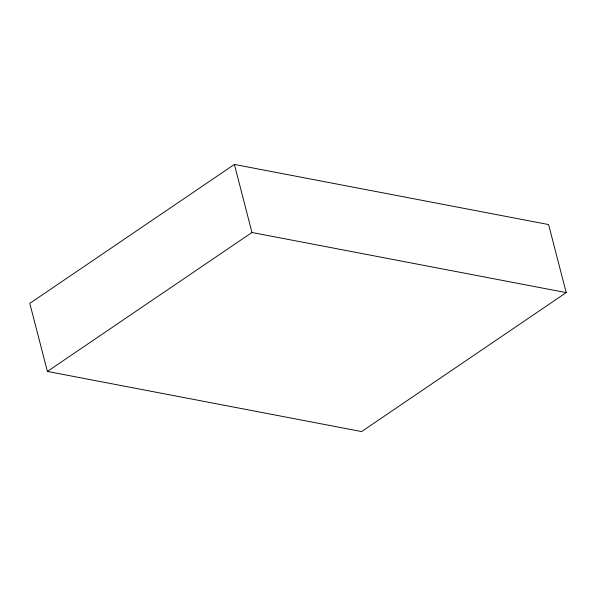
<?xml version="1.0" encoding="UTF-8"?>
<svg xmlns="http://www.w3.org/2000/svg" width="596" height="596" viewBox="0 0 596 596"><rect width="100%" height="100%" fill="white"/><g stroke="black" fill="none" stroke-linecap="round" stroke-linejoin="round"><path stroke-width="0.89" d="M234.377 164.436L29.8 303.379L47.404 371.435L361.623 431.564L566.2 292.621L548.596 224.565L234.377 164.436L251.974 232.492L566.2 292.621M47.404 371.435L251.974 232.492"/></g></svg>
